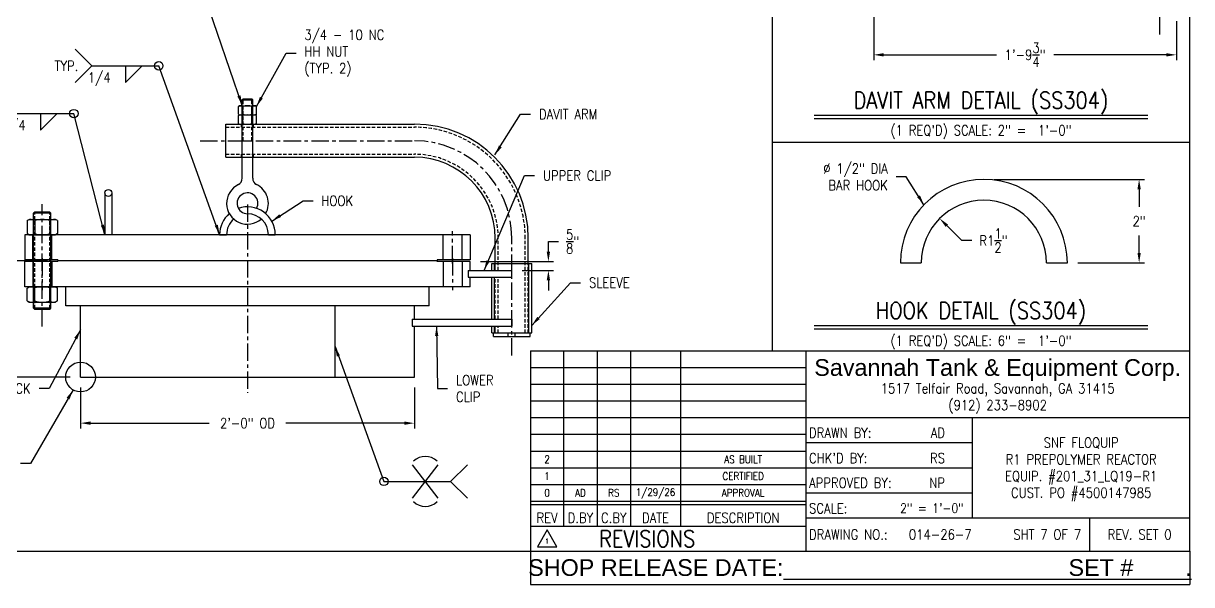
# Model space of a CAD drawing. Extents: x 9 to 135, y 7 to 99.
# Drawn here: x 51.2 to 135.1, y 6.6 to 46.9 of the extents above; entities that cross this region are included whole.
import ezdxf
from ezdxf.enums import TextEntityAlignment as Align

# ---------------------------------------------------------------- set-up
doc = ezdxf.new("R2010")
doc.units = 0
doc.header["$MEASUREMENT"] = 0
doc.header["$PDMODE"] = 33
doc.header["$PDSIZE"] = -0.5
doc.linetypes.add('CENTER', pattern=[2, 1.25, -0.25, 0.25, -0.25])
doc.linetypes.add('HIDDEN', pattern=[0.375, 0.25, -0.125])
doc.layers.get('0').update_dxf_attribs({"linetype": 'CONTINUOUS'})
doc.layers.get('Defpoints').update_dxf_attribs({"linetype": 'CONTINUOUS'})
for name, color, linetype in [('11-4-8NC-HHBOLT', 32, 'CONTINUOUS'), ('11-4-8NC-HHNUT', 32, 'CONTINUOUS'), ('2 SCH 80', 2, 'CONTINUOUS'), ('212 SCH 40', 7, 'CONTINUOUS'), ('24-150-RFSO', 14, 'CONTINUOUS'), ('3-4-10NC-HHNUT', 32, 'CONTINUOUS'), ('CAP', 1, 'CONTINUOUS'), ('CENTER', 6, 'CENTER'), ('CLIP', 3, 'CONTINUOUS'), ('DIM', 1, 'CONTINUOUS'), ('EYERING', 2, 'CONTINUOUS'), ('HANDLE', 2, 'CONTINUOUS'), ('NECK', 242, 'CONTINUOUS'), ('SHOP TAG', 11, 'CONTINUOUS'), ('TEXT', 4, 'CONTINUOUS')]:
    doc.layers.add(name, color=color, linetype=linetype)
doc.styles.add('ROMANS', font='ROMANS.shx', dxfattribs={"width": 0.85, "height": 0.72})
doc.styles.get("Standard").update_dxf_attribs({"font": 'sanss___.ttf'})
doc.dimstyles.get("Standard").update_dxf_attribs({"dimtxt": 0.18, "dimasz": 0.18, "dimexe": 0.18, "dimexo": 0.0625, "dimgap": 0.09, "dimtad": 0, "dimtih": 1, "dimtoh": 1, "dimdec": 4, "dimzin": 0, "dimdsep": 46, "dimtxsty": 'Standard', "dimcen": 0.09, "dimadec": 0, "dimazin": 0, "dimtfac": 1, "dimtdec": 4, "dimtofl": 0, "dimtmove": 0, "dimatfit": 3, "dimfxl": 1, "dimtolj": 1, "dimtzin": 0, "dimarcsym": 0})

# ---------------------------------------------------------------- blocks, each defined once
blk = doc.blocks.new('*D9')
at = {"layer": 'Defpoints', "color": 0, "transparency": 16777216}
for p in [(53.643, 29.869), (45.426, 21.517), (55.268, 21.517)]:
    blk.add_point(p, dxfattribs=at)
at = {"layer": 'DIM', "color": 0, "lineweight": -2, "transparency": 16777216}
for p, q in [((52.893, 29.869), (45.051, 29.869)), ((45.426, 29.149), (45.426, 27.253)), ((45.426, 22.237), (45.426, 24.133)), ((54.518, 21.517), (45.051, 21.517))]:
    blk.add_line(p, q, dxfattribs=at)
at = {"layer": 'DIM', "color": 0, "transparency": 16777216}
for points in [[(45.306, 29.149), (45.546, 29.149), (45.426, 29.869)], [(45.306, 22.237), (45.546, 22.237), (45.426, 21.517)]]:
    blk.add_solid(points, dxfattribs=at)
at = {"layer": 'DIM', "color": 0, "transparency": 16777216, "insert": (45.426, 25.693), "char_height": 0.72, "attachment_point": 5, "style": 'ROMANS'}
blk.add_mtext('\\A1;SEE NOZZLE\\PSCHEDULE', dxfattribs=at)
blk = doc.blocks.new('*D10')
at = {"layer": 'Defpoints', "color": 0, "transparency": 16777216}
for p in [(55.268, 21.517), (79.268, 21.517), (79.268, 18.201)]:
    blk.add_point(p, dxfattribs=at)
at = {"layer": 'DIM', "color": 0, "lineweight": -2, "transparency": 16777216}
for p, q in [((55.268, 20.767), (55.268, 17.826)), ((79.268, 20.767), (79.268, 17.826)), ((55.988, 18.201), (64.512, 18.201)), ((78.548, 18.201), (70.025, 18.201))]:
    blk.add_line(p, q, dxfattribs=at)
at = {"layer": 'DIM', "color": 0, "transparency": 16777216}
for points in [[(55.988, 18.321), (55.988, 18.081), (55.268, 18.201)], [(78.548, 18.321), (78.548, 18.081), (79.268, 18.201)]]:
    blk.add_solid(points, dxfattribs=at)
at = {"layer": 'DIM', "color": 0, "transparency": 16777216, "insert": (67.268, 18.201), "char_height": 0.72, "attachment_point": 5, "style": 'ROMANS'}
blk.add_mtext('\\A1;2\'-0" OD', dxfattribs=at)
blk = doc.blocks.new('*D11')
at = {"layer": 'Defpoints', "color": 0, "transparency": 16777216}
for p in [(83.268, 29.806), (88.899, 29.806), (86.268, 29.181)]:
    blk.add_point(p, dxfattribs=at)
at = {"layer": 'DIM', "color": 0, "lineweight": -2, "transparency": 16777216}
for p, q in [((88.899, 30.526), (88.899, 31.246)), ((88.899, 31.246), (89.619, 31.246)), ((84.018, 29.806), (89.274, 29.806)), ((87.018, 29.181), (89.274, 29.181)), ((88.899, 28.461), (88.899, 27.741))]:
    blk.add_line(p, q, dxfattribs=at)
at = {"layer": 'DIM', "color": 0, "transparency": 16777216}
for points in [[(88.779, 30.526), (89.019, 30.526), (88.899, 29.806)], [(88.779, 28.461), (89.019, 28.461), (88.899, 29.181)]]:
    blk.add_solid(points, dxfattribs=at)
at = {"layer": 'DIM', "color": 0, "transparency": 16777216, "insert": (90.642, 31.246), "char_height": 0.72, "attachment_point": 5, "style": 'ROMANS'}
blk.add_mtext('\\A1;{\\H1x;\\S5/8;}"', dxfattribs=at)
blk = doc.blocks.new('*D26')
at = {"layer": 'Defpoints', "color": 0, "transparency": 16777216}
for p in [(117.029, 32.904), (120.206, 29.718)]:
    blk.add_point(p, dxfattribs=at)
at = {"layer": 'DIM', "color": 0, "lineweight": -2, "transparency": 16777216}
for p, q in [((118.613, 31.316), (117.537, 32.394)), ((119.333, 31.316), (118.613, 31.316))]:
    blk.add_line(p, q, dxfattribs=at)
at = {"layer": 'DIM', "color": 0, "transparency": 16777216}
blk.add_solid([(117.622, 32.479), (117.452, 32.31), (117.029, 32.904)], dxfattribs=at)
at = {"layer": 'DIM', "color": 0, "transparency": 16777216, "insert": (120.894, 31.316), "char_height": 0.72, "attachment_point": 5, "style": 'ROMANS'}
blk.add_mtext('\\A1;R1{\\H1.000000x;\\S1/2;}"', dxfattribs=at)
blk = doc.blocks.new('*D27')
at = {"layer": 'Defpoints', "color": 0, "transparency": 16777216}
for p in [(120.206, 35.718), (126.206, 29.718), (131.367, 29.718)]:
    blk.add_point(p, dxfattribs=at)
at = {"layer": 'DIM', "color": 0, "lineweight": -2, "transparency": 16777216}
for p, q in [((120.956, 35.718), (131.742, 35.718)), ((131.367, 34.998), (131.367, 33.746)), ((131.367, 30.438), (131.367, 31.689)), ((126.956, 29.718), (131.742, 29.718))]:
    blk.add_line(p, q, dxfattribs=at)
at = {"layer": 'DIM', "color": 0, "transparency": 16777216}
for points in [[(131.247, 34.998), (131.487, 34.998), (131.367, 35.718)], [(131.247, 30.438), (131.487, 30.438), (131.367, 29.718)]]:
    blk.add_solid(points, dxfattribs=at)
at = {"layer": 'DIM', "color": 0, "transparency": 16777216, "insert": (131.367, 32.718), "char_height": 0.72, "attachment_point": 5, "style": 'ROMANS'}
blk.add_mtext('\\A1;2"', dxfattribs=at)
blk = doc.blocks.new('*D29')
at = {"layer": 'Defpoints', "color": 0, "transparency": 16777216}
for p in [(112.292, 60.455), (134.042, 47.83), (134.042, 44.664)]:
    blk.add_point(p, dxfattribs=at)
at = {"layer": 'DIM', "color": 0, "lineweight": -2, "transparency": 16777216}
for p, q in [((112.292, 59.705), (112.292, 44.289)), ((134.042, 47.08), (134.042, 44.289)), ((113.012, 44.664), (121.11, 44.664)), ((133.322, 44.664), (125.224, 44.664))]:
    blk.add_line(p, q, dxfattribs=at)
at = {"layer": 'DIM', "color": 0, "transparency": 16777216}
for points in [[(113.012, 44.784), (113.012, 44.544), (112.292, 44.664)], [(133.322, 44.784), (133.322, 44.544), (134.042, 44.664)]]:
    blk.add_solid(points, dxfattribs=at)
at = {"layer": 'DIM', "color": 0, "transparency": 16777216, "insert": (123.167, 44.664), "char_height": 0.72, "attachment_point": 5, "style": 'ROMANS'}
blk.add_mtext('\\A1;1\'-9{\\H1.000000x;\\S3/4;}"', dxfattribs=at)

msp = doc.modelspace()

# ---------------------------------------------------------------- linework, layer by layer
for p, q in [((105, 23.4), (105, 99)), ((135, 9), (135, 99)), ((105, 38.4), (135, 38.4)), ((87.60436, 23.4), (87.60436, 9)), ((87.60436, 23.4), (135, 23.4)), ((87.60436, 23.4), (135, 23.4)), ((87.60436, 23.4), (87.60436, 9)), ((90.00436, 10.8), (90.00436, 23.4)), ((90.00436, 10.8), (90.00436, 23.4)), ((92.40436, 23.4), (92.40436, 10.8)), ((92.40436, 23.4), (92.40436, 10.8)), ((94.80436, 23.4), (94.80436, 10.8)), ((94.80436, 23.4), (94.80436, 10.8)), ((98.40436, 23.4), (98.40436, 10.8)), ((98.40436, 23.4), (98.40436, 10.8)), ((107.4, 23.4), (107.4, 9)), ((107.4, 23.4), (107.4, 9)), ((87.60436, 22.2), (107.4, 22.2)), ((87.60436, 22.2), (107.4, 22.2)), ((87.60436, 21), (107.4, 21)), ((87.60436, 21), (107.4, 21)), ((87.60436, 19.8), (107.4, 19.8)), ((87.60436, 19.8), (107.4, 19.8)), ((87.60436, 18.6), (135, 18.6)), ((87.60436, 18.6), (135, 18.6)), ((119.4, 11.4), (119.4, 18.6)), ((119.4, 11.4), (119.4, 18.6)), ((87.60436, 17.4), (107.4, 17.4)), ((87.60436, 17.4), (107.4, 17.4)), ((107.4, 16.8), (119.4, 16.8)), ((107.4, 16.8), (119.4, 16.8)), ((87.60436, 16.2), (107.4, 16.2)), ((87.60436, 16.2), (107.4, 16.2)), ((87.60436, 15), (107.4, 15)), ((87.60436, 15), (107.4, 15)), ((107.4, 15), (119.4, 15)), ((107.4, 15), (119.4, 15)), ((87.60436, 13.8), (107.4, 13.8)), ((87.60436, 13.8), (107.4, 13.8)), ((87.60436, 12.6), (107.4, 12.6)), ((87.60436, 12.6), (107.4, 12.6)), ((107.4, 13.2), (119.4, 13.2)), ((107.4, 13.2), (119.4, 13.2)), ((87.60436, 12.36), (107.4, 12.36)), ((87.60436, 12.36), (107.4, 12.36)), ((107.4, 11.4), (135, 11.4)), ((107.4, 11.4), (135, 11.4)), ((127.8, 11.4), (127.8, 9)), ((127.8, 11.4), (127.8, 9)), ((87.60436, 10.8), (107.4, 10.8)), ((87.60436, 10.8), (107.4, 10.8)), ((9, 9), (135, 9))]:
    msp.add_line(p, q)
at = {"layer": '11-4-8NC-HHBOLT'}
for p, q in [((51.9784, 33.36857), (51.89335, 33.28352)), ((51.89335, 26.45362), (51.89335, 33.28352)), ((53.14335, 33.28352), (51.89335, 33.28352)), ((53.0583, 33.36857), (51.9784, 33.36857)), ((53.0583, 33.36857), (53.14335, 33.28352)), ((53.14335, 26.45362), (53.14335, 33.28352)), ((53.14335, 26.45362), (51.89335, 26.45362)), ((51.9784, 26.36857), (51.89335, 26.45362)), ((53.0583, 26.36857), (51.9784, 26.36857)), ((53.0583, 26.36857), (53.14335, 26.45362))]:
    msp.add_line(p, q, dxfattribs=at)
at = {"layer": '11-4-8NC-HHBOLT', "linetype": 'HIDDEN'}
for p, q in [((51.9784, 26.45362), (51.9784, 33.28352)), ((53.0583, 26.45362), (53.0583, 33.28352))]:
    msp.add_line(p, q, dxfattribs=at)
at = {"layer": '11-4-8NC-HHNUT'}
for p, q in [((51.43582, 32.75383), (51.58085, 32.83757)), ((51.43582, 32.75383), (51.43582, 31.8273)), ((51.58085, 32.83757), (53.45585, 32.83757)), ((51.97088, 32.75586), (51.97088, 31.82527)), ((53.06582, 32.75586), (53.06582, 31.82527)), ((53.60088, 32.75383), (53.45585, 32.83757)), ((53.60088, 32.75383), (53.60088, 31.8273)), ((51.43582, 31.8273), (51.58085, 31.74357)), ((51.58085, 31.74357), (53.45585, 31.74357)), ((53.60088, 31.8273), (53.45585, 31.74357)), ((51.43582, 27.90983), (51.58085, 27.99357)), ((51.43582, 26.9833), (51.43582, 27.90983)), ((51.58085, 27.99357), (53.45585, 27.99357)), ((51.97088, 26.98127), (51.97088, 27.91186)), ((53.06582, 26.98127), (53.06582, 27.91186)), ((53.60088, 27.90983), (53.45585, 27.99357)), ((53.60088, 26.9833), (53.60088, 27.90983)), ((51.43582, 26.9833), (51.58085, 26.89957)), ((51.58085, 26.89957), (53.45585, 26.89957)), ((53.60088, 26.9833), (53.45585, 26.89957))]:
    msp.add_line(p, q, dxfattribs=at)
for centre, radius, start, end in [((51.70645, 32.36882), 0.46875, 55.6589063, 120), ((52.51835, 30.96257), 1.875, 73.0232812, 106.9767188), ((53.33025, 32.36882), 0.46875, 60, 124.3410937), ((51.70645, 32.21232), 0.46875, 240, 304.3410937), ((52.51835, 33.61857), 1.875, 253.0232812, 286.9767188), ((53.33025, 32.21232), 0.46875, 235.6589063, 300), ((51.70645, 27.52482), 0.46875, 55.6589063, 120), ((52.51835, 26.11857), 1.875, 73.0232812, 106.9767188), ((53.33025, 27.52482), 0.46875, 60, 124.3410937), ((51.70645, 27.36832), 0.46875, 240, 304.3410937), ((52.51835, 28.77457), 1.875, 253.0232812, 286.9767188), ((53.33025, 27.36832), 0.46875, 235.6589063, 300)]:
    msp.add_arc(centre, radius, start, end, dxfattribs=at)
at = {"layer": '2 SCH 80'}
for p, q in [((65.70585, 39.68107), (79.26835, 39.68107)), ((65.70585, 37.30607), (65.70585, 39.68107)), ((66.83085, 39.46307), (66.83085, 39.68107)), ((67.70585, 39.46307), (67.70585, 39.68107)), ((65.70585, 37.30607), (79.26835, 37.30607)), ((66.83085, 37.30607), (66.83085, 37.52407)), ((67.70585, 37.30607), (67.70585, 37.52407)), ((85.08085, 29.18107), (85.08085, 31.49357)), ((87.45585, 29.68107), (87.45585, 31.49357)), ((85.08085, 24.68107), (85.08085, 25.18107)), ((85.08085, 24.68107), (85.08085, 25.18107)), ((85.08085, 24.68107), (87.45585, 24.68107))]:
    msp.add_line(p, q, dxfattribs=at)
at = {"layer": '2 SCH 80', "linetype": 'HIDDEN'}
for p, q in [((65.70585, 39.46307), (79.26835, 39.46307)), ((65.70585, 37.52407), (79.26835, 37.52407)), ((85.29885, 29.18107), (85.29885, 31.49357)), ((87.23785, 24.68107), (87.23785, 31.49357)), ((87.45585, 24.68107), (87.45585, 29.68107)), ((87.45585, 24.68107), (87.45585, 29.68107)), ((85.08085, 25.68107), (85.08085, 28.68107)), ((85.08085, 25.68107), (85.08085, 28.68107)), ((85.29885, 25.68107), (85.29885, 28.68107)), ((85.29885, 24.68107), (85.29885, 25.18107))]:
    msp.add_line(p, q, dxfattribs=at)
at = {"layer": '2 SCH 80'}
for radius in [8.1875, 5.8125]:
    msp.add_arc((79.26835, 31.49357), radius, 360, 90, dxfattribs=at)
at = {"layer": '2 SCH 80', "linetype": 'HIDDEN'}
for radius in [7.9695, 6.0305]:
    msp.add_arc((79.26835, 31.49357), radius, 360, 90, dxfattribs=at)
at = {"layer": '212 SCH 40'}
for p, q in [((84.83085, 29.18107), (84.83085, 29.68107)), ((84.83085, 29.68107), (87.70585, 29.68107)), ((85.03385, 29.18107), (85.03385, 29.68107)), ((87.50285, 24.68107), (87.50285, 29.68107)), ((87.70585, 24.68107), (87.70585, 29.68107)), ((84.83085, 25.68107), (84.83085, 28.68107)), ((85.03385, 25.68107), (85.03385, 28.68107)), ((84.83085, 24.68107), (84.83085, 25.18107)), ((84.83085, 24.68107), (87.70585, 24.68107)), ((85.03385, 24.68107), (85.03385, 25.18107))]:
    msp.add_line(p, q, dxfattribs=at)
at = {"layer": '24-150-RFSO'}
for p, q in [((83.26835, 31.74357), (51.26835, 31.74357)), ((51.26835, 31.74357), (51.26835, 29.93107)), ((51.83085, 29.93107), (51.83085, 31.74357)), ((53.20585, 29.93107), (53.20585, 31.74357)), ((81.33085, 29.93107), (81.33085, 31.74357)), ((82.70585, 29.93107), (82.70585, 31.74357)), ((83.26835, 31.74357), (83.26835, 29.93107)), ((53.64335, 29.93107), (51.26835, 29.93107)), ((51.26835, 27.99357), (51.26835, 29.80607)), ((53.64335, 29.80607), (51.26835, 29.80607)), ((51.83085, 29.80607), (51.83085, 27.99357)), ((53.20585, 29.80607), (53.20585, 27.99357)), ((53.64335, 29.93107), (53.64335, 29.86857)), ((80.89335, 29.86857), (53.64335, 29.86857)), ((80.89335, 29.86857), (53.64335, 29.86857)), ((53.64335, 29.80607), (53.64335, 29.86857)), ((83.26835, 29.93107), (80.89335, 29.93107)), ((80.89335, 29.93107), (80.89335, 29.86857)), ((80.89335, 29.80607), (80.89335, 29.86857)), ((83.26835, 29.80607), (80.89335, 29.80607)), ((81.33085, 29.80607), (81.33085, 27.99357)), ((82.70585, 29.80607), (82.70585, 27.99357)), ((83.26835, 29.18107), (83.26835, 29.80607)), ((83.26835, 27.99357), (83.26835, 28.68107)), ((83.26835, 27.99357), (51.26835, 27.99357)), ((54.20585, 26.61857), (54.20585, 27.99357)), ((80.33085, 26.61857), (80.33085, 27.99357)), ((80.33085, 26.61857), (54.20585, 26.61857))]:
    msp.add_line(p, q, dxfattribs=at)
at = {"layer": '3-4-10NC-HHNUT'}
for p, q in [((66.61883, 40.96083), (66.70585, 41.01107)), ((66.61883, 40.39631), (66.61883, 40.96083)), ((66.61883, 40.39631), (66.70585, 40.34607)), ((66.61883, 40.29583), (66.70585, 40.34607)), ((66.70585, 41.01107), (67.83085, 41.01107)), ((66.70585, 40.34607), (67.83085, 40.34607)), ((66.70585, 40.34607), (67.83085, 40.34607)), ((66.94359, 40.39631), (66.94359, 40.96083)), ((67.59311, 40.39631), (67.59311, 40.96083)), ((67.91787, 40.96083), (67.83085, 41.01107)), ((67.91787, 40.39631), (67.83085, 40.34607)), ((67.91787, 40.29583), (67.83085, 40.34607)), ((67.91787, 40.39631), (67.91787, 40.96083)), ((66.61883, 39.73131), (66.61883, 40.29583)), ((66.61883, 39.73131), (66.70585, 39.68107)), ((66.70585, 39.68107), (67.83085, 39.68107)), ((66.94359, 39.73131), (66.94359, 40.29583)), ((67.59311, 39.73131), (67.59311, 40.29583)), ((67.91787, 39.73131), (67.83085, 39.68107)), ((67.91787, 39.73131), (67.91787, 40.29583))]:
    msp.add_line(p, q, dxfattribs=at)
for centre, radius, start, end in [((66.78121, 40.72354), 0.28753, 55.6157525, 124.3842475), ((66.78121, 40.6336), 0.28753, 235.6157525, 304.3842475), ((66.78121, 40.05854), 0.28753, 55.6157525, 124.3842475), ((67.26835, 39.93631), 1.07476, 72.4120462, 107.5879538), ((67.26835, 41.42083), 1.07476, 252.4120462, 287.5879538), ((67.26835, 39.27131), 1.07476, 72.4120462, 107.5879538), ((67.75549, 40.72354), 0.28753, 55.6157525, 124.3842475), ((67.75549, 40.6336), 0.28753, 235.6157525, 304.3842475), ((67.75549, 40.05854), 0.28753, 55.6157525, 124.3842475), ((66.78121, 39.9686), 0.28753, 235.6157525, 304.3842475), ((67.26835, 40.75583), 1.07476, 252.4120462, 287.5879538), ((67.75549, 39.9686), 0.28753, 235.6157525, 304.3842475)]:
    msp.add_arc(centre, radius, start, end, dxfattribs=at)
at = {"layer": 'CAP'}
for p, q in [((84.95585, 24.43107), (84.95585, 24.68107)), ((84.95585, 24.68107), (87.58085, 24.68107)), ((84.95585, 24.43107), (87.58085, 24.43107)), ((86.01835, 24.43107), (86.01835, 24.68107)), ((86.51835, 24.43107), (86.51835, 24.68107)), ((87.58085, 24.43107), (87.58085, 24.68107))]:
    msp.add_line(p, q, dxfattribs=at)
at = {"layer": 'CENTER'}
for p, q in [((132.85461, 46.12784), (132.85461, 54.64265)), ((63.86763, 38.49357), (79.26835, 38.49357)), ((52.51835, 25.13648), (52.51835, 33.93399)), ((67.26835, 33.91956), (67.26835, 20.38716)), ((82.01835, 29.68306), (82.01835, 31.99157)), ((86.26835, 23.06356), (86.26835, 31.49357)), ((52.51835, 30.05407), (52.51835, 27.74556)), ((82.01835, 30.05407), (82.01835, 27.74556))]:
    msp.add_line(p, q, dxfattribs=at)
msp.add_arc((79.26835, 31.49357), 7, 360, 90, dxfattribs=at)
at = {"layer": 'CLIP'}
for p, q in [((83.14286, 29.18107), (83.14286, 28.68107)), ((83.14286, 29.18107), (86.26835, 29.18107)), ((83.14286, 28.68107), (86.26835, 28.68107)), ((86.26835, 28.68107), (86.26835, 29.18107)), ((79.10051, 25.68107), (79.10051, 25.18107)), ((79.10051, 25.68107), (86.26835, 25.68107)), ((86.26835, 25.68107), (86.26835, 25.18107)), ((79.10051, 25.18107), (86.26835, 25.18107))]:
    msp.add_line(p, q, dxfattribs=at)
at = {"layer": 'DIM'}
for p, q in [((56.08842, 43.87455), (54.88842, 45.07455)), ((56.08842, 43.87455), (54.88842, 42.67455)), ((56.08842, 43.87455), (60.88842, 43.87455)), ((58.48842, 43.87455), (58.48842, 42.67455)), ((58.48842, 42.67455), (59.68842, 43.87455)), ((49.98632, 40.44762), (54.78632, 40.44762)), ((52.38632, 39.24762), (53.58632, 40.44762)), ((52.38632, 40.44762), (52.38632, 39.24762)), ((108, 40.32), (132, 40.32)), ((108, 40.08), (132, 40.08)), ((108, 25.20692), (132, 25.20692)), ((108, 24.96692), (132, 24.96692)), ((79.13433, 12.81102), (80.97592, 15.21102)), ((80.97592, 12.81102), (79.13433, 15.21102)), ((81.87395, 14.01102), (83.07395, 15.21102)), ((77.07395, 14.01102), (81.87395, 14.01102)), ((81.87395, 14.01102), (83.07395, 12.81102))]:
    msp.add_line(p, q, dxfattribs=at)
for centre, radius in [((60.88842, 43.87455), 0.3), ((54.78632, 40.44762), 0.3), ((55.26835, 21.51665), 1.06914), ((77.07395, 14.01102), 0.3)]:
    msp.add_circle(centre, radius, dxfattribs=at)
for centre, start, end in [((80.05513, 14.61102), 45, 135), ((80.05513, 13.41102), 225, 315)]:
    msp.add_arc(centre, 1.2, start, end, dxfattribs=at)
at = {"layer": 'EYERING'}
for p, q in [((66.9529, 41.49357), (66.89335, 41.43402)), ((66.89335, 41.43402), (67.64335, 41.43402)), ((66.89335, 35.792), (66.89335, 41.43402)), ((66.9529, 41.49357), (67.5838, 41.49357)), ((67.5838, 41.49357), (67.64335, 41.43402)), ((67.64335, 35.792), (67.64335, 41.43402)), ((66.89335, 38.49357), (67.64335, 38.49357)), ((65.26835, 31.74357), (65.76835, 31.74357)), ((68.76835, 31.74357), (69.26835, 31.74357)), ((114.20616, 29.71772), (115.70616, 29.71772)), ((124.70616, 29.71772), (126.20616, 29.71772))]:
    msp.add_line(p, q, dxfattribs=at)
at = {"layer": 'EYERING', "linetype": 'HIDDEN'}
for p, q in [((66.9529, 38.49357), (66.9529, 41.43402)), ((67.5838, 38.49357), (67.5838, 41.43402))]:
    msp.add_line(p, q, dxfattribs=at)
at = {"layer": 'EYERING'}
for centre, radius, start, end in [((67.26835, 33.99357), 1.5, 115.9444798, 311.4096221), ((66.39335, 35.792), 0.5, 295.9444798, 360), ((68.14335, 35.792), 0.5, 180, 244.0555202), ((67.26835, 33.99357), 1.5, 330.6107201, 64.0555202), ((120.20616, 29.71772), 6, 0, 180), ((67.26835, 33.99357), 0.75, 331.2177953, 270), ((67.26835, 31.74357), 2, 0, 109.1881365), ((120.20616, 29.71772), 4.5, 0, 180), ((67.26835, 31.74357), 2, 130.8044377, 180), ((67.26835, 31.74357), 1.5, 131.4096221, 180), ((67.26835, 31.74357), 1.5, 0, 90)]:
    msp.add_arc(centre, radius, start, end, dxfattribs=at)
at = {"layer": 'HANDLE'}
for p, q in [((57.01835, 34.74357), (57.01835, 31.74357)), ((57.51835, 34.74357), (57.51835, 31.74357))]:
    msp.add_line(p, q, dxfattribs=at)
msp.add_circle((57.26835, 34.74357), 0.25, dxfattribs=at)
at = {"layer": 'NECK'}
for p, q in [((55.26835, 21.51665), (55.26835, 26.61857)), ((73.56115, 21.51665), (73.56115, 26.61857)), ((79.26835, 25.68107), (79.26835, 26.61857)), ((79.26835, 21.51665), (79.26835, 25.18107)), ((55.26835, 21.51665), (79.26835, 21.51665))]:
    msp.add_line(p, q, dxfattribs=at)
at = {"layer": 'SHOP TAG'}
for p, q in [((87.60436, 9), (87.60436, 6.6)), ((135, 9), (135, 6.6)), ((87.60436, 6.6), (135, 6.6))]:
    msp.add_line(p, q, dxfattribs=at)
at = {"layer": 'TEXT'}
for p, q in [((88.80436, 10.52519), (88.11154, 9.32519)), ((88.80436, 10.52519), (88.11154, 9.32519)), ((89.49718, 9.32519), (88.80436, 10.52519)), ((89.49718, 9.32519), (88.80436, 10.52519)), ((88.11154, 9.32519), (89.49718, 9.32519))]:
    msp.add_line(p, q, dxfattribs=at)

# ---------------------------------------------------------------- texts
at = {"layer": 'DIM', "style": 'ROMANS', "width": 0.85}
msp.add_text('TYP.', height=0.72, dxfattribs=at).set_placement((54.25763, 43.87455), align=Align.MIDDLE_CENTER)
for p in [(55.80042, 42.67455), (49.69832, 39.24762)]:
    msp.add_text('1/4', height=0.72, dxfattribs=at).set_placement(p)
for s, height, p in [('DAVIT ARM DETAIL (SS304)', 1.2, (120, 40.8)), ('(1 REQ\'D) SCALE: 2" =  1\'-0"', 0.72, (120, 38.88)), ('HOOK DETAIL (SS304)', 1.2, (120, 25.68692)), ('(1 REQ\'D) SCALE: 6" =  1\'-0"', 0.72, (120, 23.76692))]:
    msp.add_text(s, height=height, dxfattribs=at).set_placement(p, align=Align.CENTER)
at = {"layer": 'DIM', "char_height": 0.72, "style": 'ROMANS'}
for s, insert, attachment_point in [('\\A1;3/4 - 10 NC\\PHH NUT\\P(TYP. 2)', (71.36179, 44.78318), 4), ('\\A1;DAVIT ARM', (88.22532, 40.39753), 4), ('\\A1;%%C 1/2" DIA\\PBAR HOOK', (113.3035, 35.892), 6), ('\\A1;UPPER CLIP', (88.51316, 35.99016), 4), ('\\A1;HOOK', (72.58195, 34.17254), 4), ('\\A1;SLEEVE', (91.8154, 28.2948), 4), ('\\A1;NECK', (51.68397, 20.68974), 6), ('LOWER\\PCLIP', (82.25797, 20.69003), 4)]:
    msp.add_mtext(s, dxfattribs=dict(at, insert=insert, attachment_point=attachment_point))
at = {"layer": 'SHOP TAG'}
msp.add_text('SHOP RELEASE DATE:%%U                                            SET #        .', height=1.2, dxfattribs=at).set_placement((111.29611, 7.82612), align=Align.MIDDLE_CENTER)
at = {"layer": 'TEXT'}
msp.add_text('Savannah Tank & Equipment Corp.', height=1.2, dxfattribs=at).set_placement((121.2, 22.2), align=Align.MIDDLE_CENTER)
msp.add_text('Savannah Tank & Equipment Corp.', height=1.2, dxfattribs=at).set_placement((121.2, 22.2), align=Align.MIDDLE_CENTER)
at = {"layer": 'TEXT', "style": 'ROMANS', "width": 0.85}
for s, height, p in [('1517 Telfair Road, Savannah, GA 31415', 0.72, (121.2, 20.7)), ('1517 Telfair Road, Savannah, GA 31415', 0.72, (121.2, 20.7)), ('(912) 233-8902', 0.72, (121.2, 19.5)), ('(912) 233-8902', 0.72, (121.2, 19.5)), ('SNF FLOQUIP', 0.72, (127.2, 16.8)), ('R1 PREPOLYMER REACTOR', 0.72, (127.2, 15.6)), ('EQUIP. #201_31_LQ19-R1', 0.72, (127.2, 14.4)), ('CUST. PO #4500147985', 0.72, (127.2, 13.2)), ('REVISIONS', 1.2, (96.00436, 9.9)), ('REVISIONS', 1.2, (96.00436, 9.9)), ('REV. SET 0', 0.72, (131.4, 10.2)), ('1', 0.36, (88.80436, 9.72519)), ('1', 0.36, (88.80436, 9.72519))]:
    msp.add_text(s, height=height, dxfattribs=at).set_placement(p, align=Align.MIDDLE_CENTER)
for s, p in [('DRAWN BY:', (107.64, 17.51204)), ('DRAWN BY:', (107.64, 17.51204)), ("CHK'D BY:", (107.64, 15.68988)), ("CHK'D BY:", (107.64, 15.68988)), ('APPROVED BY:', (107.64, 13.91204)), ('APPROVED BY:', (107.64, 13.91204)), ('SCALE:', (107.64, 12.07993)), ('SCALE:', (107.64, 12.07993)), ('SCALE:', (107.64, 12.07966)), ('DRAWING NO.:', (107.64, 10.2)), ('DRAWING NO.:', (107.64, 10.2)), ('014-26-7', (114.81426, 10.2))]:
    msp.add_text(s, height=0.72, dxfattribs=at).set_placement(p, align=Align.MIDDLE_LEFT)
for s, height, p in [('AD', 0.72, (117.40898, 17.51204)), ('RS', 0.72, (117.40898, 15.68988)), ('NP', 0.72, (117.40898, 13.91204)), ('2" = 1\'-0"', 0.673837, (118.75002, 12.095)), ('SHT 7 OF 7', 0.72, (127.19926, 10.2))]:
    msp.add_text(s, height=height, dxfattribs=at).set_placement(p, align=Align.MIDDLE_RIGHT)
for s, height, p in [('2', 0.54, (88.80436, 15.6)), ('AS BUILT', 0.54, (102.90218, 15.6)), ('1', 0.54, (88.80436, 14.4)), ('CERTIFIED', 0.54, (102.90218, 14.4)), ('0', 0.54, (88.80436, 13.2)), ('AD', 0.54, (91.20436, 13.2)), ('RS', 0.54, (93.60436, 13.2)), ('1/29/26', 0.54, (96.60436, 13.2)), ('APPROVAL', 0.54, (102.90218, 13.2)), ('REV', 0.72, (88.80436, 11.4)), ('REV', 0.72, (88.80436, 11.4)), ('D.BY', 0.72, (91.20436, 11.4)), ('D.BY', 0.72, (91.20436, 11.4)), ('C.BY', 0.72, (93.60436, 11.4)), ('C.BY', 0.72, (93.60436, 11.4)), ('DATE', 0.72, (96.60436, 11.4)), ('DATE', 0.72, (96.60436, 11.4)), ('DESCRIPTION', 0.72, (102.90218, 11.4)), ('DESCRIPTION', 0.72, (102.90218, 11.4))]:
    msp.add_text(s, height=height, dxfattribs=at).set_placement(p, align=Align.MIDDLE)

# ---------------------------------------------------------------- dimensions: what is measured, and where the dimension line sits
at = {"layer": 'DIM'}
dim = msp.add_linear_dim(base=(134.04211, 44.66417), p1=(112.29211, 60.45515), p2=(134.04211, 47.83015), dimstyle='Standard', override={"dimscale": 6, "dimtxt": 0.72, "dimasz": 0.12, "dimexe": 0.0625, "dimexo": 0.125, "dimgap": 0.1, "dimzin": 3, "dimlunit": 4, "dimtxsty": 'ROMANS', "dimcen": 0}, dxfattribs=at)
dim.commit()
dim.dimension.update_dxf_attribs({"geometry": '*D29', "text_midpoint": (123.16711, 44.66417)})
for base, p1, p2, override, picture, middle in [((131.36695, 29.71772), (120.20616, 35.71772), (126.20616, 29.71772), {"dimscale": 6, "dimtxt": 0.72, "dimasz": 0.12, "dimexe": 0.0625, "dimexo": 0.125, "dimgap": 0.1, "dimlfac": 0.333333, "dimzin": 3, "dimlunit": 4, "dimtxsty": 'ROMANS', "dimcen": 0}, '*D27', (131.36695, 32.71772)), ((88.89943, 29.80607), (86.26835, 29.18107), (83.26835, 29.80607), {"dimscale": 6, "dimtxt": 0.72, "dimasz": 0.12, "dimexe": 0.0625, "dimexo": 0.125, "dimgap": 0.1, "dimzin": 3, "dimlunit": 4, "dimtxsty": 'ROMANS', "dimcen": 0}, '*D11', (90.642, 31.24607))]:
    dim = msp.add_linear_dim(base=base, p1=p1, p2=p2, angle=90, dimstyle='Standard', override=override, dxfattribs=at)
    dim.commit()
    dim.dimension.update_dxf_attribs({"geometry": picture, "text_midpoint": middle})
dim = msp.add_radius_dim(center=(120.20616, 29.71772), mpoint=(117.02878, 32.90429), dimstyle='Standard', override={"dimscale": 6, "dimtxt": 0.72, "dimasz": 0.12, "dimexe": 0.0625, "dimexo": 0.125, "dimgap": 0.1, "dimlfac": 0.333333, "dimzin": 3, "dimlunit": 4, "dimtxsty": 'ROMANS', "dimcen": 0}, dxfattribs=at)
dim.commit()
dim.dimension.update_dxf_attribs({"geometry": '*D26', "text_midpoint": (120.89446, 31.31575), "dimtype": 164})
dim = msp.add_linear_dim(base=(45.42633, 21.51665), p1=(53.64335, 29.86857), p2=(55.26835, 21.51665), angle=270, text='SEE NOZZLE\\PSCHEDULE', dimstyle='Standard', override={"dimscale": 6, "dimtxt": 0.72, "dimasz": 0.12, "dimexe": 0.0625, "dimexo": 0.125, "dimgap": 0.1, "dimzin": 3, "dimlunit": 4, "dimtxsty": 'ROMANS', "dimcen": 0}, dxfattribs=at)
dim.commit()
dim.dimension.update_dxf_attribs({"geometry": '*D9', "text_midpoint": (45.42633, 25.69261)})
dim = msp.add_linear_dim(base=(79.26835, 18.20072), p1=(55.26835, 21.51665), p2=(79.26835, 21.51665), text='<> OD', dimstyle='Standard', override={"dimscale": 6, "dimtxt": 0.72, "dimasz": 0.12, "dimexe": 0.0625, "dimexo": 0.125, "dimgap": 0.1, "dimzin": 3, "dimlunit": 4, "dimtxsty": 'ROMANS', "dimcen": 0}, dxfattribs=at)
dim.commit()
dim.dimension.update_dxf_attribs({"geometry": '*D10', "text_midpoint": (67.26835, 18.20072)})

# ---------------------------------------------------------------- leaders
at = {"layer": 'DIM', "annotation_type": 0, "has_hookline": 1}
for points, override, hookline_direction, text_width in [([(66.89335, 41.03024), (64.17026, 48.92841), (63.45026, 48.92841)], {"dimscale": 6, "dimtxt": 0.72, "dimasz": 0.12, "dimexe": 0.0625, "dimexo": 0.125, "dimgap": 0.1, "dimzin": 3, "dimlunit": 4, "dimtxsty": 'ROMANS', "dimcen": 0}, 1, 9.61714), ([(67.91787, 40.96083), (70.04179, 44.78318), (70.76179, 44.78318)], {"dimscale": 6, "dimtxt": 0.72, "dimasz": 0.12, "dimexe": 0.0625, "dimexo": 0.125, "dimgap": 0.1, "dimzin": 3, "dimlunit": 4, "dimtxsty": 'ROMANS', "dimcen": 0}, 0, 6.64457), ([(85.05779, 37.4705), (86.90532, 40.39753), (87.62532, 40.39753)], {"dimscale": 6, "dimtxt": 0.72, "dimasz": 0.12, "dimexe": 0.0625, "dimexo": 0.125, "dimgap": 0.1, "dimlfac": 0.333333, "dimzin": 3, "dimlunit": 4, "dimtxsty": 'ROMANS', "dimcen": 0}, 0, 4.57543), ([(84.27353, 29.18107), (87.19316, 35.99016), (87.91316, 35.99016)], {"dimscale": 6, "dimtxt": 0.72, "dimasz": 0.12, "dimexe": 0.0625, "dimexo": 0.125, "dimgap": 0.1, "dimlfac": 0.333333, "dimzin": 3, "dimlunit": 4, "dimtxsty": 'ROMANS', "dimcen": 0}, 0, 5.39143), ([(115.89983, 33.8957), (114.6235, 35.892), (113.9035, 35.892)], {"dimscale": 6, "dimtxt": 0.72, "dimasz": 0.12, "dimexe": 0.0625, "dimexo": 0.125, "dimgap": 0.1, "dimlfac": 0.333333, "dimzin": 3, "dimlunit": 4, "dimtxsty": 'ROMANS', "dimcen": 0}, 1, 5.24571), ([(69.01483, 32.71815), (71.26195, 34.17254), (71.98195, 34.17254)], {"dimscale": 6, "dimtxt": 0.72, "dimasz": 0.12, "dimexe": 0.0625, "dimexo": 0.125, "dimgap": 0.1, "dimzin": 3, "dimlunit": 4, "dimtxsty": 'ROMANS', "dimcen": 0}, 0, 2.33143), ([(87.70585, 25.22436), (90.4954, 28.2948), (91.2154, 28.2948)], {"dimscale": 6, "dimtxt": 0.72, "dimasz": 0.12, "dimexe": 0.0625, "dimexo": 0.125, "dimgap": 0.1, "dimlfac": 0.333333, "dimzin": 3, "dimlunit": 4, "dimtxsty": 'ROMANS', "dimcen": 0}, 0, 3.11829), ([(80.85954, 25.18107), (80.93797, 20.69003), (81.65797, 20.69003)], {"dimscale": 6, "dimtxt": 0.72, "dimasz": 0.12, "dimexe": 0.0625, "dimexo": 0.125, "dimgap": 0.1, "dimlfac": 0.333333, "dimzin": 3, "dimlunit": 4, "dimtxsty": 'ROMANS', "dimcen": 0}, 0, 2.79771), ([(54.73322, 20.59107), (51.6663, 15.30985), (50.9463, 15.30985)], {"dimscale": 6, "dimtxt": 0.72, "dimasz": 0.12, "dimexe": 0.0625, "dimexo": 0.125, "dimgap": 0.1, "dimzin": 3, "dimlunit": 4, "dimtxsty": 'ROMANS', "dimcen": 0}, 1, 10.812)]:
    msp.add_leader(points, dimstyle='Standard', override=override, dxfattribs=dict(at, hookline_direction=hookline_direction, text_width=text_width))
at = {"layer": 'DIM'}
for points, override in [([(65.26835, 31.74357), (60.88842, 43.87455)], {"dimscale": 6, "dimtxt": 0.72, "dimasz": 0.12, "dimexe": 0.0625, "dimexo": 0.125, "dimgap": 0.1, "dimzin": 3, "dimlunit": 4, "dimtxsty": 'ROMANS', "dimcen": 0}), ([(57.01835, 31.74357), (54.78632, 40.44762)], {"dimscale": 6, "dimtxt": 0.72, "dimasz": 0.12, "dimexe": 0.0625, "dimexo": 0.125, "dimgap": 0.1, "dimlfac": 0.333333, "dimzin": 3, "dimlunit": 4, "dimtxsty": 'ROMANS', "dimcen": 0}), ([(73.56115, 23.70331), (77.07395, 14.01102)], {"dimscale": 6, "dimtxt": 0.72, "dimasz": 0.12, "dimexe": 0.0625, "dimexo": 0.125, "dimgap": 0.1, "dimzin": 3, "dimlunit": 4, "dimtxsty": 'ROMANS', "dimcen": 0})]:
    msp.add_leader(points, dimstyle='Standard', override=override, dxfattribs=at)
at = {"layer": 'DIM', "annotation_type": 0, "has_hookline": 1, "hookline_direction": 1}
msp.add_leader([(55.26835, 24.91466), (53.00397, 20.68974), (52.28397, 20.68974)], dimstyle='Standard', override={"dimscale": 6, "dimtxt": 0.72, "dimasz": 0.12, "dimexe": 0.0625, "dimexo": 0.125, "dimgap": 0.1, "dimzin": 3, "dimlunit": 4, "dimtxsty": 'ROMANS', "dimcen": 0}, dxfattribs=at)

doc.saveas('drawing.dxf')
